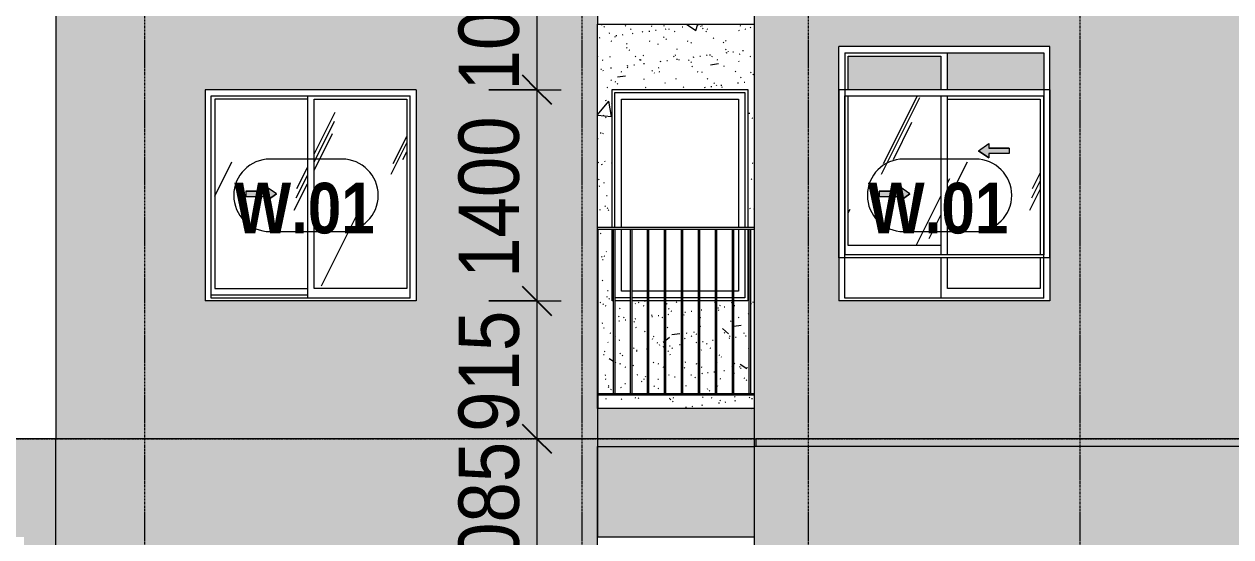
# Model space of a CAD drawing. Header units: millimetres. Extents: x -134153 to 99383, y -5233 to 35400.
# Drawn here: x 72759 to 80759, y 4950 to 8349 of the extents above; entities that cross this region are included whole.
import ezdxf

# ---------------------------------------------------------------- set-up
doc = ezdxf.new("R2010")
doc.units = ezdxf.units.MM
for name, pattern in [('1 NÉT CALL OUT', [6, 3, -3]), ('Centre', [31.75, 6.35, -4.7625, 15.875, -4.7625]), ('Grid Line', [22.225, 12.7, -3.175, 3.175, -3.175])]:
    doc.linetypes.add(name, pattern=pattern)
for name, color, linetype, lineweight in [('0-2', 250, 'Continuous', 5), ('A-ANNO-DIMS', 211, 'Continuous', 9), ('A-ANNO-DIMS-160', 211, 'Continuous', 9), ('A-DETL-GENF', 92, 'Continuous', 9), ('A-DETL-GENF-1', 92, '1 NÉT CALL OUT', 9), ('A-FLOR-HRAL-1', 253, 'Continuous', 9), ('A-FLOR-LEVL-2', 51, 'Centre', 9), ('A-GLAZ', 151, 'Continuous', 9), ('A-GLAZ-1', 253, 'Continuous', 9), ('A-GLAZ-2', 7, 'Continuous', 9), ('A-GLAZ-3', 7, '1 NÉT CALL OUT', 9), ('A-GLAZ-IDEN', 152, 'Continuous', 9), ('A-WALL', 113, 'Continuous', 9), ('A-WALL-PATT-1', 9, 'Continuous', 9), ('A-WALL-PATT-2', 111, 'Continuous', 5), ('I-WALL', 2, 'Continuous', 9), ('I-WALL-1', 7, 'Continuous', 9), ('S-GRID-1', 1, 'Grid Line', 9)]:
    doc.layers.add(name, color=color, linetype=linetype, lineweight=lineweight)
doc.styles.add('Arial_B_1', font='arialbd_0.ttf', dxfattribs={"width": 0.85, "height": 336})
doc.styles.add('UTM Avo', font='UTM Avo.ttf', dxfattribs={"width": 0.9, "height": 400})
doc.dimstyles.new('1_Dim_chi_tiet_2_5', dxfattribs={"dimscale": 304.8, "dimtxt": 399.720379, "dimasz": 0.629921, "dimexe": 0.524934, "dimexo": 0.0625, "dimgap": 0.052493, "dimtad": 1, "dimdec": 0, "dimrnd": 5, "dimzin": 0, "dimdsep": 46, "dimtxsty": 'UTM Avo', "dimblk1": 'OBLIQUE', "dimblk2": 'OBLIQUE', "dimsah": 1, "dimcen": 0.09, "dimdle": 0.524934, "dimazin": 0, "dimtfac": 1, "dimtdec": 4, "dimtix": 1, "dimtmove": 0, "dimatfit": 3, "dimfxl": 1.049869, "dimfxlon": 1, "dimtvp": 1, "dimtolj": 1, "dimtzin": 0, "dimarcsym": 2})
pattern_1 = [(63.435, (84482.24, 111.3), (-0.002, 1625.6), [567.96, -3066.99]), (63.435, (82856.64, 111.3), (-0.002, 1625.6), [567.96, -3066.99]), (63.435, (85260.4, 425.35), (-0.002, 1625.6), [567.96, -3066.99]), (63.435, (83634.8, 425.35), (-0.002, 1625.6), [567.96, -3066.99]), (63.435, (85142.64, 314.5), (-0.002, 1625.6), [567.96, -3066.99]), (63.435, (83517.04, 314.5), (-0.002, 1625.6), [567.96, -3066.99]), (63.435, (85022.6, 949.4), (-0.002, 1625.6), [276.055, -3358.896]), (63.435, (83397, 949.4), (-0.002, 1625.6), [276.055, -3358.896]), (63.435, (84944.06, 851.15), (-0.002, 1625.6), [567.96, -3066.99]), (63.435, (83318.46, 851.15), (-0.002, 1625.6), [567.96, -3066.99]), (63.435, (84957.9, 921.7), (-0.002, 1625.6), [567.96, -3066.99]), (63.435, (83332.3, 921.7), (-0.002, 1625.6), [567.96, -3066.99]), (63.435, (84302.1, 612.2), (-0.002, 1625.6), [567.96, -3066.99]), (63.435, (82676.5, 612.2), (-0.002, 1625.6), [567.96, -3066.99]), (63.435, (84315.9, 695.35), (-0.002, 1625.6), [567.96, -3066.99]), (63.435, (82690.3, 695.35), (-0.002, 1625.6), [567.96, -3066.99]), (63.435, (84319.65, 755.3), (-0.002, 1625.6), [567.96, -3066.99]), (63.435, (82694.05, 755.3), (-0.002, 1625.6), [567.96, -3066.99])]

# ---------------------------------------------------------------- blocks, each defined once
blk = doc.blocks.new('M_Fixed - 900 x 1400-901191-TKCS_MẶT ĐỨNG HƯỚNG NAM')
at = {"layer": 'A-GLAZ-2'}
for p, q in [((106969.5, 7896), (107831.5, 7896)), ((106969.5, 7000), (106969.5, 7896)), ((107013.5, 7852), (107787.5, 7852)), ((107013.5, 7000), (107013.5, 7852)), ((107787.5, 7852), (107787.5, 7000)), ((107831.5, 7896), (107831.5, 7000)), ((107013.5, 6578), (107013.5, 6990)), ((107787.5, 6990), (107787.5, 6578)), ((107831.5, 6990), (107831.5, 6534)), ((107072.6, 6578), (107013.5, 6578)), ((107185.1, 6578), (107082.6, 6578)), ((107297.6, 6578), (107195.1, 6578)), ((107410.1, 6578), (107307.6, 6578)), ((107522.6, 6578), (107420.1, 6578)), ((107635.1, 6578), (107532.6, 6578)), ((107747.6, 6578), (107645.1, 6578)), ((107787.5, 6578), (107757.6, 6578)), ((107072.6, 6534), (106970.1, 6534)), ((107185.1, 6534), (107082.6, 6534)), ((107297.6, 6534), (107195.1, 6534)), ((107410.1, 6534), (107307.6, 6534)), ((107522.6, 6534), (107420.1, 6534)), ((107635.1, 6534), (107532.6, 6534)), ((107747.6, 6534), (107645.1, 6534)), ((107831.5, 6534), (107757.6, 6534))]:
    blk.add_line(p, q, dxfattribs=at)
blk = doc.blocks.new('Railing - 10mm-901206-TKCS_MẶT ĐỨNG HƯỚNG NAM')
at = {"layer": 'A-FLOR-HRAL-1'}
for p, q in [((106960.064287, 5900), (106960.064287, 6990)), ((106970.064287, 5900), (106970.064287, 6990))]:
    blk.add_line(p, q, dxfattribs=at)
blk = doc.blocks.new('Railing - 50 x 10mm-V265-TKCS_MẶT ĐỨNG HƯỚNG NAM')
at = {"layer": 'A-FLOR-HRAL-1'}
for p in [(98652.564287, 6990), (98657.564287, 5800)]:
    blk.add_line(p, (98657.564287, 6990), dxfattribs=at)
blk = doc.blocks.new('Railing - Railing-1004666-TKCS_MẶT ĐỨNG HƯỚNG NAM')
at = {"layer": 'A-FLOR-HRAL-1'}
for p, q in [((115052.564287, 5900), (116092.564287, 5900)), ((116092.564287, 5890), (115052.564287, 5890))]:
    blk.add_line(p, q, dxfattribs=at)
for name, p in [('Railing - 50 x 10mm-V265-TKCS_MẶT ĐỨNG HƯỚNG NAM', (16400, 0)), ('Railing - 10mm-901206-TKCS_MẶT ĐỨNG HƯỚNG NAM', (8200, 0)), ('Railing - 10mm-901206-TKCS_MẶT ĐỨNG HƯỚNG NAM', (8312.5, 0)), ('Railing - 10mm-901206-TKCS_MẶT ĐỨNG HƯỚNG NAM', (8425, 0)), ('Railing - 10mm-901206-TKCS_MẶT ĐỨNG HƯỚNG NAM', (8537.5, 0)), ('Railing - 10mm-901206-TKCS_MẶT ĐỨNG HƯỚNG NAM', (8650, 0)), ('Railing - 10mm-901206-TKCS_MẶT ĐỨNG HƯỚNG NAM', (8762.5, 0)), ('Railing - 10mm-901206-TKCS_MẶT ĐỨNG HƯỚNG NAM', (8875, 0)), ('Railing - 10mm-901206-TKCS_MẶT ĐỨNG HƯỚNG NAM', (8987.5, 0)), ('Railing - 10mm-901206-TKCS_MẶT ĐỨNG HƯỚNG NAM', (9100, 0))]:
    blk.add_blockref(name, p)
blk = doc.blocks.new('Top Rail Type - Top Rail_Internal_-1004667-TKCS_MẶT ĐỨNG HƯỚNG NAM')
at = {"layer": 'A-FLOR-HRAL-1'}
for p, q in [((116092.564287, 7000), (115052.564287, 7000)), ((115052.564287, 6990), (116092.564287, 6990))]:
    blk.add_line(p, q, dxfattribs=at)
blk = doc.blocks.new('NCV_TKTC_TANG 2_rvt-2-TKCS_MẶT ĐỨNG HƯỚNG NAM')
at = {"layer": 'A-WALL-PATT-1'}
h = blk.add_hatch(dxfattribs=at)
h.set_pattern_fill('FP_31', color=256, style=0, pattern_type=2)
h.set_pattern_definition([(50, (82572.6, 0), (1165.978, -102.01), [121.92, -1341.12]), (355, (82572.6, 0), (-225.554, 1222.763), [97.536, -1072.896]), (100.451, (82669.8, -8.5), (940.433, 1120.746), [103.616, -1139.776]), (46.184, (82572.6, 325.1), (1734.906, -269.074), [182.88, -2011.68]), (96.636, (82717.2, 302.7), (1519.38, 1583.54), [155.42, -1709.665]), (351.184, (82572.6, 325.1), (1519.39, 1583.52), [146.3, -1609.34]), (21, (82735.2, 243.8), (970.332, -654.498), [121.92, -1341.12]), (326, (82735.2, 243.8), (395.533, 1178.804), [97.536, -1072.896]), (71.451, (82816, 189.3), (1365.87, 524.296), [103.616, -1139.776]), (37.5, (82572.62, 0), (19.767, 541.1527), [53.645, -1006.246, 53.645, -1035.507, -1076.96]), (37.5, (82572.62, 0), (19.767, 541.1527), [-2149.043, 53.645, -1023.315]), (7.5, (82572.6, 0), (427.646, 641.156), [53.645, -567.334, 53.645, -981.862, -410.464]), (7.5, (82572.6, 0), (427.646, 641.156), [-1656.486, 53.645, -356.82]), (327.5, (82210.1, 0), (867.782, -36.665), [53.645, -352.755, 53.645, -1214.323, -1682.496]), (327.5, (82210.1, 0), (867.782, -36.665), [-1674.368, 53.645, -1628.85]), (317.5, (82047.56, 0), (948.028, 162.731), [53.645, -474.675, 53.645, -788.416, -1194.816]), (317.5, (82047.56, 0), (948.028, 162.731), [-1370.38, 53.645, -1141.17])])
h.paths.add_polyline_path([(115057.6, 5800), (116092.6, 5800), (116092.6, 5890), (115057.6, 5890)])
h.paths.add_polyline_path([(115395.1, 5900), (115497.6, 5900), (115497.6, 6515), (115395.1, 6515), (115395.1, 6321.3)])
h.paths.add_polyline_path([(115385.1, 5900), (115385.1, 6515), (115282.6, 6515), (115282.6, 5900)])
h.paths.add_polyline_path([(115272.6, 5900), (115272.6, 6515), (115170.1, 6515), (115170.1, 5900)])
h.paths.add_polyline_path([(115507.6, 5900), (115610.1, 5900), (115610.1, 6515), (115507.6, 6513.3), (115507.6, 6232.2)])
h.paths.add_polyline_path([(115620.1, 5900), (115722.6, 5900), (115722.6, 6515), (115620.1, 6513.3), (115620.1, 6143.1)])
h.paths.add_polyline_path([(115732.6, 5900), (115835.1, 5900), (115835.1, 6515), (115732.6, 6513.3), (115732.6, 6054)])
h.paths.add_polyline_path([(115845.1, 5900), (115947.6, 5900), (115947.6, 6515), (115845.1, 6513.3), (115845.1, 5964.9)])
h.paths.add_polyline_path([(115160.1, 5900), (115160.1, 6515), (115150.5, 6515), (115150.5, 6990), (115057.6, 6990), (115057.6, 5900)])
h.paths.add_polyline_path([(115957.6, 5900), (116060.1, 5900), (116060.1, 6990), (116050.5, 6990), (116050.5, 6515), (115957.6, 6513.3)])
h.paths.add_polyline_path([(116070.1, 5900), (116092.6, 5900), (116092.6, 6990), (116070.1, 6990), (116070.1, 6427)])
h.paths.add_polyline_path([(116050.5, 7000), (116092.6, 7000), (116092.6, 8349.3), (115052.6, 8349.3), (115052.6, 7000), (115150.5, 7000), (115150.5, 7915), (116050.5, 7915), (116050.5, 7617.5)])
h = blk.add_hatch(dxfattribs=at)
h.set_pattern_fill('FP_32', color=256, style=0, pattern_type=2)
h.set_pattern_definition([(37.5, (82572.62, 0), (-5.1206, 156.61216), [5.364, -118.181, 5.364, -132.812, -132.08]), (37.5, (82572.62, 0), (-5.1206, 156.61216), [-261.722, 5.364, -126.716]), (7.5, (82572.62, 0), (143.847, 229.3842), [5.364, -61.285, 5.364, -105.989, -42.672]), (7.5, (82572.62, 0), (143.847, 229.3842), [-178.003, 5.364, -37.308]), (327.5, (82472.65, 0), (253.1176, 0.4601), [5.364, -35.276, 5.364, -140.94, -191.008]), (327.5, (82472.65, 0), (253.1176, 0.4601), [-186.944, 5.364, -185.644]), (317.5, (82472.65, 0), (244.3381, 71.3376), [5.364, -14.956, 5.364, -90.546, -109.728]), (317.5, (82472.65, 0), (244.3381, 71.3376), [-116.23, 5.364, -104.364])])
h.paths.add_polyline_path([(115057.6, 5800), (116092.6, 5800), (116092.6, 5890), (115057.6, 5890)])
h.paths.add_polyline_path([(115395.1, 5900), (115497.6, 5900), (115497.6, 6515), (115395.1, 6515), (115395.1, 6321.3)])
h.paths.add_polyline_path([(115385.1, 5900), (115385.1, 6515), (115282.6, 6515), (115282.6, 5900)])
h.paths.add_polyline_path([(115272.6, 5900), (115272.6, 6515), (115170.1, 6515), (115170.1, 5900)])
h.paths.add_polyline_path([(115507.6, 5900), (115610.1, 5900), (115610.1, 6515), (115507.6, 6513.3), (115507.6, 6232.2)])
h.paths.add_polyline_path([(115620.1, 5900), (115722.6, 5900), (115722.6, 6515), (115620.1, 6513.3), (115620.1, 6143.1)])
h.paths.add_polyline_path([(115732.6, 5900), (115835.1, 5900), (115835.1, 6515), (115732.6, 6513.3), (115732.6, 6054)])
h.paths.add_polyline_path([(115845.1, 5900), (115947.6, 5900), (115947.6, 6515), (115845.1, 6513.3), (115845.1, 5964.9)])
h.paths.add_polyline_path([(115160.1, 5900), (115160.1, 6515), (115150.5, 6515), (115150.5, 6990), (115057.6, 6990), (115057.6, 5900)])
h.paths.add_polyline_path([(115957.6, 5900), (116060.1, 5900), (116060.1, 6990), (116050.5, 6990), (116050.5, 6515), (115957.6, 6513.3)])
h.paths.add_polyline_path([(116070.1, 5900), (116092.6, 5900), (116092.6, 6990), (116070.1, 6990), (116070.1, 6427)])
h.paths.add_polyline_path([(116050.5, 7000), (116092.6, 7000), (116092.6, 8349.3), (115052.6, 8349.3), (115052.6, 7000), (115150.5, 7000), (115150.5, 7915), (116050.5, 7915), (116050.5, 7617.5)])
at = {"layer": 'I-WALL-1'}
for p, q in [((115150.5, 7000), (115150.5, 7915)), ((115150.5, 7915), (116050.5, 7915)), ((116050.5, 7915), (116050.5, 7000)), ((115150.5, 6515), (115150.5, 6990)), ((116050.5, 6990), (116050.5, 6515)), ((115160.1, 6515), (115150.5, 6515)), ((115272.6, 6515), (115170.1, 6515)), ((115385.1, 6515), (115282.6, 6515)), ((115497.6, 6515), (115395.1, 6515)), ((115610.1, 6515), (115507.6, 6515)), ((115722.6, 6515), (115620.1, 6515)), ((115835.1, 6515), (115732.6, 6515)), ((115947.6, 6515), (115845.1, 6515)), ((116050.5, 6515), (115957.6, 6515))]:
    blk.add_line(p, q, dxfattribs=at)
at = {"layer": 'A-FLOR-HRAL-1'}
for name in ['Top Rail Type - Top Rail_Internal_-1004667-TKCS_MẶT ĐỨNG HƯỚNG NAM', 'Railing - Railing-1004666-TKCS_MẶT ĐỨNG HƯỚNG NAM']:
    blk.add_blockref(name, (0, 0), dxfattribs=at)
at = {"layer": 'A-GLAZ-1'}
blk.add_blockref('M_Fixed - 900 x 1400-901191-TKCS_MẶT ĐỨNG HƯỚNG NAM', (8200, 0), dxfattribs=at)
blk = doc.blocks.new('1_FAMILY RVT - W01-WxH 1400x1400xmm-V280-TKCS_MẶT ĐỨNG HƯỚNG NAM')
at = {"layer": 'A-DETL-GENF-1'}
blk.add_hatch(color=256, dxfattribs=at).paths.add_polyline_path([(112857.1, 7176.5), (112924.8, 7223.9), (112857.1, 7271.4), (112857.1, 7240.9), (112721.6, 7240.9), (112721.6, 7207), (112857.1, 7207)])
at = {"layer": 'A-GLAZ'}
h = blk.add_hatch(dxfattribs=at)
h.set_pattern_fill('FP_30', color=256, style=0, pattern_type=2)
h.set_pattern_definition(pattern_1)
h.paths.add_polyline_path([(112516.1, 6596.9), (113130.3, 6596.9), (113130.3, 7850.9), (112516.1, 7850.9), (112516.1, 7207)])
h.paths.add_polyline_path([(112857.1, 7176.5), (112857.1, 7207), (112721.6, 7207), (112721.6, 7240.9), (112857.1, 7240.9), (112857.1, 7271.4), (112924.8, 7223.9), (112900.6, 7207)])
h = blk.add_hatch(dxfattribs=at)
h.set_pattern_fill('FP_30', color=256, style=0, pattern_type=2)
h.set_pattern_definition(pattern_1)
h.paths.add_polyline_path([(113789.1, 6596.9), (113789.1, 7850.9), (113174.8, 7850.9), (113174.8, 6596.9)])
at = {"layer": 'A-DETL-GENF'}
for p, q in [((112721.6, 7240.9), (112721.6, 7207)), ((112721.6, 7240.9), (112857.1, 7240.9)), ((112857.1, 7240.9), (112721.6, 7240.9)), ((112721.6, 7240.9), (112721.6, 7207)), ((112721.6, 7207), (112857.1, 7207)), ((112721.6, 7207), (112857.1, 7207)), ((112857.1, 7271.4), (112857.1, 7240.9)), ((112924.8, 7223.9), (112857.1, 7271.4)), ((112924.8, 7223.9), (112857.1, 7271.4)), ((112857.1, 7271.4), (112857.1, 7240.9)), ((112924.8, 7223.9), (112857.1, 7176.5)), ((112857.1, 7176.5), (112924.8, 7223.9)), ((112857.1, 7207), (112857.1, 7176.5)), ((112857.1, 7207), (112857.1, 7176.5))]:
    blk.add_line(p, q, dxfattribs=at)
at = {"layer": 'A-GLAZ'}
for p, q in [((113852.6, 7914.4), (112452.6, 7914.4)), ((112452.6, 7914.4), (112452.6, 6514.4)), ((112493.5, 7873.5), (113811.6, 7873.5)), ((112493.5, 6533.4), (112493.5, 7873.5)), ((112516.1, 7850.9), (112516.1, 6596.9)), ((113130.3, 7850.9), (112516.1, 7850.9)), ((113130.3, 7873.5), (113130.3, 6533.4)), ((113174.8, 6596.9), (113174.8, 7850.9)), ((113174.8, 7850.9), (113789.1, 7850.9)), ((113789.1, 7850.9), (113789.1, 6596.9)), ((113811.6, 6533.4), (113811.6, 7873.5)), ((113852.6, 7914.4), (113852.6, 6514.4)), ((112516.1, 6596.9), (113130.3, 6596.9)), ((113789.1, 6596.9), (113174.8, 6596.9)), ((113852.6, 6514.4), (112452.6, 6514.4)), ((113130.3, 6552.5), (112493.5, 6552.5)), ((113130.3, 6552.5), (112493.5, 6552.5)), ((113811.6, 6533.4), (112493.5, 6533.4))]:
    blk.add_line(p, q, dxfattribs=at)
blk = doc.blocks.new('1_FAMILY RVT - W01-WxH 1400x1400xmm-V299-TKCS_MẶT ĐỨNG HƯỚNG NAM')
at = {"layer": 'A-DETL-GENF-1'}
blk.add_hatch(color=256, dxfattribs=at).paths.add_polyline_path([(117057.1, 7176.5), (117124.8, 7223.9), (117057.1, 7271.4), (117057.1, 7240.9), (116921.6, 7240.9), (116921.6, 7207), (117057.1, 7207)])
at = {"layer": 'A-GLAZ'}
h = blk.add_hatch(dxfattribs=at)
h.set_pattern_fill('FP_30', color=256, style=0, pattern_type=2)
h.set_pattern_definition(pattern_1)
h.paths.add_polyline_path([(117874.8, 6596.9), (117989.1, 6596.9), (117989.1, 6800), (117374.8, 6800), (117374.8, 6596.9)])
h.paths.add_polyline_path([(117989.1, 6819), (117989.1, 7850.9), (117374.8, 7850.9), (117374.8, 6819), (117874.8, 6819)])
h.paths.add_polyline_path([(117648.1, 7462.1), (117580.3, 7509.5), (117648.1, 7557), (117648.1, 7526.5), (117783.5, 7526.5), (117783.5, 7492.6), (117648.1, 7492.6)])
at = {"layer": 'A-DETL-GENF'}
for p, q in [((116921.6, 7240.9), (116921.6, 7207)), ((116921.6, 7240.9), (117057.1, 7240.9)), ((117057.1, 7240.9), (116921.6, 7240.9)), ((116921.6, 7240.9), (116921.6, 7207)), ((116921.6, 7207), (117057.1, 7207)), ((116921.6, 7207), (117057.1, 7207)), ((117057.1, 7271.4), (117057.1, 7240.9)), ((117124.8, 7223.9), (117057.1, 7271.4)), ((117124.8, 7223.9), (117057.1, 7271.4)), ((117057.1, 7271.4), (117057.1, 7240.9)), ((117124.8, 7223.9), (117057.1, 7176.5)), ((117057.1, 7176.5), (117124.8, 7223.9)), ((117057.1, 7207), (117057.1, 7176.5)), ((117057.1, 7207), (117057.1, 7176.5))]:
    blk.add_line(p, q, dxfattribs=at)
at = {"layer": 'A-GLAZ'}
for p, q in [((118052.6, 7914.4), (116652.6, 7914.4)), ((116652.6, 7914.4), (116652.6, 6514.4)), ((116693.5, 7873.5), (118011.6, 7873.5)), ((116693.5, 6533.4), (116693.5, 7873.5)), ((117330.3, 7873.5), (117330.3, 6819)), ((117374.8, 6819), (117374.8, 7850.9)), ((117374.8, 7850.9), (117989.1, 7850.9)), ((117989.1, 7850.9), (117989.1, 6818.7)), ((118011.6, 6533.4), (118011.6, 7873.5)), ((118052.6, 7914.4), (118052.6, 6514.4)), ((117330.3, 6800), (117330.3, 6533.4)), ((117374.8, 6596.9), (117374.8, 6800)), ((117989.1, 6800), (117989.1, 6596.9)), ((117989.1, 6596.9), (117374.8, 6596.9)), ((118052.6, 6514.4), (116652.6, 6514.4)), ((118011.6, 6533.4), (116693.5, 6533.4))]:
    blk.add_line(p, q, dxfattribs=at)
blk = doc.blocks.new('1_FAMILY RVT - W01-WxH 1400x1400xmm-V430-TKCS_MẶT ĐỨNG HƯỚNG NAM')
at = {"layer": 'A-DETL-GENF-1'}
blk.add_hatch(color=256, dxfattribs=at).paths.add_polyline_path([(117648.1, 7462.1), (117648.1, 7492.6), (117783.5, 7492.6), (117783.5, 7526.5), (117648.1, 7526.5), (117648.1, 7557), (117580.3, 7509.5)])
at = {"layer": 'A-GLAZ'}
h = blk.add_hatch(dxfattribs=at)
h.set_pattern_fill('FP_30', color=256, style=0, pattern_type=2)
h.set_pattern_definition(pattern_1)
h.paths.add_polyline_path([(116716.1, 6882.5), (117330.3, 6882.5), (117330.3, 7873.5), (116716.1, 7873.5), (116716.1, 7207)])
h.paths.add_polyline_path([(117057.1, 7176.5), (117057.1, 7207), (116921.6, 7207), (116921.6, 7240.9), (117057.1, 7240.9), (117057.1, 7271.4), (117124.8, 7223.9), (117081.5, 7193.6)])
at = {"layer": 'A-DETL-GENF'}
for p, q in [((117580.3, 7509.5), (117648.1, 7557)), ((117580.3, 7509.5), (117648.1, 7557)), ((117648.1, 7557), (117648.1, 7526.5)), ((117648.1, 7557), (117648.1, 7526.5)), ((117783.5, 7526.5), (117648.1, 7526.5)), ((117648.1, 7526.5), (117783.5, 7526.5)), ((117783.5, 7526.5), (117783.5, 7492.6)), ((117783.5, 7526.5), (117783.5, 7492.6)), ((117580.3, 7509.5), (117648.1, 7462.1)), ((117648.1, 7462.1), (117580.3, 7509.5)), ((117648.1, 7492.6), (117648.1, 7462.1)), ((117783.5, 7492.6), (117648.1, 7492.6)), ((117648.1, 7492.6), (117648.1, 7462.1)), ((117783.5, 7492.6), (117648.1, 7492.6))]:
    blk.add_line(p, q, dxfattribs=at)
at = {"layer": 'A-GLAZ'}
for p, q in [((118052.6, 8200), (116652.6, 8200)), ((116652.6, 6800), (116652.6, 8200)), ((118052.6, 6800), (118052.6, 8200)), ((116693.5, 8159.1), (116693.5, 6819)), ((116693.5, 8159.1), (118011.6, 8159.1)), ((116716.1, 8136.5), (117330.3, 8136.5)), ((116716.1, 7914.4), (116716.1, 8136.5)), ((117330.3, 8136.5), (117330.3, 7914.4)), ((117374.8, 7914.4), (117374.8, 8159.1)), ((118011.6, 8159.1), (118011.6, 6819)), ((116716.1, 6882.5), (116716.1, 7873.5)), ((117330.3, 7873.5), (117330.3, 6882.5)), ((117374.8, 6819), (117374.8, 7873.5)), ((117330.3, 6882.5), (116716.1, 6882.5)), ((118011.6, 6819), (116693.5, 6819)), ((118052.6, 6800), (116652.6, 6800))]:
    blk.add_line(p, q, dxfattribs=at)
blk = doc.blocks.new('SSA-WINDOW TAG - 10-2062020-TKCS_MẶT ĐỨNG HƯỚNG NAM')
at = {"layer": 'A-GLAZ-IDEN'}
for p, q in [((43760.064287, 11140), (43282.564287, 11140)), ((43282.564287, 10660), (43760.064287, 10660))]:
    blk.add_line(p, q, dxfattribs=at)
for centre, start, end in [((43282.564287, 10900), 90, 270), ((43760.064287, 10900), 270, 90)]:
    blk.add_arc(centre, 240, start, end, dxfattribs=at)
blk = doc.blocks.new('DIMBLOCK98-TKCS_MẶT ĐỨNG HƯỚNG NAM')
at = {"layer": 'A-ANNO-DIMS-160', "lineweight": 25}
for p, q in [((76158.5, 9000), (76062.5, 9096)), ((76158.5, 9000), (76254.5, 8904)), ((76158.5, 7914.4), (76062.5, 8010.4)), ((76158.5, 7914.4), (76254.5, 7818.4))]:
    blk.add_line(p, q, dxfattribs=at)
at = {"layer": 'A-ANNO-DIMS-160'}
for p, q in [((76478.5, 9000), (75998.5, 9000)), ((76158.5, 9000), (76158.5, 7914.4)), ((76158.5, 9000), (76478.5, 9000)), ((75838.5, 7914.4), (76318.5, 7914.4)), ((76158.5, 7914.4), (75838.5, 7914.4))]:
    blk.add_line(p, q, dxfattribs=at)
at = {"layer": 'A-ANNO-DIMS-160', "color": 0, "insert": (75638.9, 7909.4), "char_height": 400, "width": 1314.636, "attachment_point": 1, "rotation": 90, "line_spacing_factor": 1.110334, "style": 'UTM Avo'}
blk.add_mtext('1085', dxfattribs=at)
blk = doc.blocks.new('_Oblique')
at = {"color": 0, "linetype": 'ByBlock', "lineweight": -2}
blk.add_line((-0.5, -0.5), (0.5, 0.5), dxfattribs=at)
blk = doc.blocks.new('DIMBLOCK99-TKCS_MẶT ĐỨNG HƯỚNG NAM')
at = {"layer": 'A-ANNO-DIMS-160', "lineweight": 25}
for p, q in [((76158.5, 7914.4), (76062.5, 8010.4)), ((76158.5, 7914.4), (76254.5, 7818.4)), ((76158.5, 6514.4), (76062.5, 6610.4)), ((76158.5, 6514.4), (76254.5, 6418.4))]:
    blk.add_line(p, q, dxfattribs=at)
at = {"layer": 'A-ANNO-DIMS-160'}
for p, q in [((75838.5, 7914.4), (76318.5, 7914.4)), ((76158.5, 7914.4), (75838.5, 7914.4)), ((76158.5, 7914.4), (76158.5, 6514.4)), ((75838.5, 6514.4), (76318.5, 6514.4)), ((76158.5, 6514.4), (75838.5, 6514.4))]:
    blk.add_line(p, q, dxfattribs=at)
at = {"layer": 'A-ANNO-DIMS-160', "color": 0, "insert": (75638.9, 6666.6), "char_height": 400, "width": 1314.636, "attachment_point": 1, "rotation": 90, "line_spacing_factor": 1.110334, "style": 'UTM Avo'}
blk.add_mtext('1400', dxfattribs=at)
blk = doc.blocks.new('DIMBLOCK100-TKCS_MẶT ĐỨNG HƯỚNG NAM')
at = {"layer": 'A-ANNO-DIMS-160', "lineweight": 25}
for p, q in [((76158.5, 6514.4), (76062.5, 6610.4)), ((76158.5, 6514.4), (76254.5, 6418.4)), ((76158.5, 5600), (76062.5, 5696)), ((76158.5, 5600), (76254.5, 5504))]:
    blk.add_line(p, q, dxfattribs=at)
at = {"layer": 'A-ANNO-DIMS-160'}
for p, q in [((75838.5, 6514.4), (76318.5, 6514.4)), ((76158.5, 6514.4), (75838.5, 6514.4)), ((76158.5, 6514.4), (76158.5, 5600)), ((76478.5, 5600), (75998.5, 5600)), ((76158.5, 5600), (76478.5, 5600))]:
    blk.add_line(p, q, dxfattribs=at)
at = {"layer": 'A-ANNO-DIMS-160', "color": 0, "insert": (75638.9, 5646.4), "char_height": 400, "width": 985.977, "attachment_point": 1, "rotation": 90, "line_spacing_factor": 1.110334, "style": 'UTM Avo'}
blk.add_mtext('915', dxfattribs=at)
blk = doc.blocks.new('DIMBLOCK101-TKCS_MẶT ĐỨNG HƯỚNG NAM')
at = {"layer": 'A-ANNO-DIMS-160', "lineweight": 25}
for p, q in [((76158.5, 5600), (76062.5, 5696)), ((76158.5, 5600), (76254.5, 5504)), ((76158.5, 4514.4), (76062.5, 4610.4)), ((76158.5, 4514.4), (76254.5, 4418.4))]:
    blk.add_line(p, q, dxfattribs=at)
at = {"layer": 'A-ANNO-DIMS-160'}
for p, q in [((76158.5, 5600), (76158.5, 4514.4)), ((76478.5, 5600), (75998.5, 5600)), ((76158.5, 5600), (76478.5, 5600)), ((75838.5, 4514.4), (76318.5, 4514.4)), ((76158.5, 4514.4), (75838.5, 4514.4))]:
    blk.add_line(p, q, dxfattribs=at)
at = {"layer": 'A-ANNO-DIMS-160', "color": 0, "insert": (75638.9, 4509.4), "char_height": 400, "width": 1314.636, "attachment_point": 1, "rotation": 90, "line_spacing_factor": 1.110334, "style": 'UTM Avo'}
blk.add_mtext('1085', dxfattribs=at)

msp = doc.modelspace()

# ---------------------------------------------------------------- hatches: boundary and pattern name
at = {"layer": 'A-WALL-PATT-2'}
h = msp.add_hatch(color=256, dxfattribs=at)
h.paths.add_polyline_path([(73828, 5600), (76558.9, 5600), (76558.9, 8950), (72968.9, 8950), (72968.9, 5600), (73092.8, 5600)])
h.paths.add_polyline_path([(73999.8, 6514.4), (73958.9, 6514.4), (73958.9, 7914.4), (75358.9, 7914.4), (75358.9, 6514.4), (75317.9, 6514.4)])
h = msp.add_hatch(color=256, dxfattribs=at)
h.paths.add_polyline_path([(80174.4, 5550), (88758.9, 5550), (88758.9, 8950), (77598.9, 8950), (77598.9, 5550), (78587.8, 5550)])
h.paths.add_polyline_path([(78199.8, 6514.4), (78158.9, 6514.4), (78158.9, 8200), (79558.9, 8200), (79558.9, 6514.4), (78587.8, 6514.4)])
h.paths.add_polyline_path([(79381.1, 7914.4), (79517.9, 7914.4), (79517.9, 8159.1), (78881.1, 8159.1), (78881.1, 7914.4)])
h.paths.add_polyline_path([(78614.5, 7914.4), (78836.6, 7914.4), (78836.6, 8136.5), (78222.4, 8136.5), (78222.4, 7914.4), (78587.8, 7914.4)])
for points in [[(77001.2, 5550), (77598.9, 5550), (77598.9, 5800), (76558.9, 5800), (76558.9, 5550)], [(77598.9, 4950), (77598.9, 5600), (76558.9, 5600), (76558.9, 4950), (77001.2, 4950)]]:
    msp.add_hatch(color=256, dxfattribs=at).paths.add_polyline_path(points)
h = msp.add_hatch(color=256, dxfattribs=at)
h.paths.add_polyline_path([(69483.9, 2200), (72968.9, 2200), (72968.9, 3290), (72758.9, 3290), (72758.9, 2400), (69683.9, 2400), (69683.9, 3290), (69483.9, 3290), (69483.9, 2648.5)])
h.paths.add_polyline_path([(69483.9, 3300), (69683.9, 3300), (69683.9, 4690), (69483.9, 4690), (69483.9, 4304.9)])
h.paths.add_polyline_path([(72968.9, 3300), (72968.9, 4690), (72758.9, 4690), (72758.9, 3300)])
h.paths.add_polyline_path([(72968.9, 4700), (72968.9, 5600), (69483.9, 5600), (69483.9, 4700), (69683.9, 4700), (69683.9, 4950), (72758.9, 4950), (72758.9, 4700)])
h = msp.add_hatch(color=256, dxfattribs=at)
h.paths.add_polyline_path([(76558.9, 2200), (76558.9, 3290), (75358.9, 3290), (75358.9, 3114.4), (73958.9, 3114.4), (73958.9, 3290), (72968.9, 3290), (72968.9, 2200), (75414.6, 2200)])
h.paths.add_polyline_path([(73828, 3300), (73958.9, 3300), (73958.9, 4514.4), (75358.9, 4514.4), (75358.9, 3300), (76558.9, 3300), (76558.9, 4690), (72968.9, 4690), (72968.9, 3300), (73034.7, 3300)])
h.paths.add_polyline_path([(76558.9, 4700), (76558.9, 5600), (72968.9, 5600), (72968.9, 4700), (75414.6, 4700)])
h = msp.add_hatch(color=256, dxfattribs=at)
h.paths.add_polyline_path([(77608.9, 2200), (77608.9, 3290), (77598.9, 3290), (77598.9, 2200)])
h.paths.add_polyline_path([(77598.9, 3300), (77608.9, 3300), (77608.9, 4690), (77598.9, 4690), (77598.9, 4304.9)])
h.paths.add_polyline_path([(77608.9, 4700), (77608.9, 5550), (77598.9, 5550), (77598.9, 4700)])
h = msp.add_hatch(color=256, dxfattribs=at)
h.paths.add_polyline_path([(77608.9, 2200), (77958.9, 2200), (77958.9, 3290), (77608.9, 3290), (77608.9, 3200.6)])
h.paths.add_polyline_path([(80174.4, 2200), (88768.9, 2200), (88768.9, 3290), (79748.9, 3290), (79748.9, 2200)])
h.paths.add_polyline_path([(77608.9, 3300), (77958.9, 3300), (77958.9, 4690), (77608.9, 4690), (77608.9, 4304.9)])
h.paths.add_polyline_path([(86520.7, 3300), (88768.9, 3300), (88768.9, 4690), (79748.9, 4690), (79748.9, 3300), (80174.4, 3300)])
h.paths.add_polyline_path([(86520.7, 4700), (88768.9, 4700), (88768.9, 5550), (88758.9, 5550), (88758.9, 5600), (77608.9, 5600), (77608.9, 4700), (80174.4, 4700)])

# ---------------------------------------------------------------- linework, layer by layer
at = {"layer": 'A-FLOR-LEVL-2'}
msp.add_line((-12769.4, 5600), (95658.9, 5600), dxfattribs=at)
at = {"layer": 'A-WALL'}
for p, q in [((77598.9, 29350), (77598.9, 4700)), ((72968.9, 22550), (72968.9, 5600)), ((76558.9, 5800), (76558.9, 8349.3)), ((77598.9, 5600), (76558.9, 5600)), ((76558.9, 5600), (76558.9, 4950)), ((76558.9, 5600), (69473.9, 5600)), ((72968.9, 2200), (72968.9, 5600)), ((76558.9, 2399.9), (76558.9, 5550)), ((88768.9, 5550), (77598.9, 5550)), ((88758.9, 5600), (77608.9, 5600)), ((77608.9, 5600), (77608.9, 5550)), ((76558.9, 4950), (77598.9, 4950))]:
    msp.add_line(p, q, dxfattribs=at)
at = {"layer": 'I-WALL'}
for p, q in [((76558.9, 9200), (76558.9, 8349.3)), ((76558.9, 8349.3), (77598.9, 8349.3)), ((77598.9, 5800), (76558.9, 5800)), ((76558.9, 5800), (76558.9, 5600)), ((76558.9, 5550), (77598.9, 5550))]:
    msp.add_line(p, q, dxfattribs=at)
at = {"layer": 'S-GRID-1'}
for p, q in [((73558.9, 856.3), (73558.9, 30285.9)), ((76458.9, 856.3), (76458.9, 30285.9)), ((77958.9, 856.3), (77958.9, 30285.9)), ((79758.9, 856.3), (79758.9, 30285.9))]:
    msp.add_line(p, q, dxfattribs=at)

# ---------------------------------------------------------------- block references
at = {"layer": '0-2'}
msp.add_blockref('NCV_TKTC_TANG 2_rvt-2-TKCS_MẶT ĐỨNG HƯỚNG NAM', (-38493.7, 0), dxfattribs=at)
at = {"layer": 'A-GLAZ-3'}
for name in ['1_FAMILY RVT - W01-WxH 1400x1400xmm-V430-TKCS_MẶT ĐỨNG HƯỚNG NAM', '1_FAMILY RVT - W01-WxH 1400x1400xmm-V280-TKCS_MẶT ĐỨNG HƯỚNG NAM', '1_FAMILY RVT - W01-WxH 1400x1400xmm-V299-TKCS_MẶT ĐỨNG HƯỚNG NAM']:
    msp.add_blockref(name, (-38493.7, 0), dxfattribs=at)
at = {"layer": 'A-GLAZ-IDEN'}
for p in [(31106.3, -3685.6), (35306.3, -3685.6)]:
    msp.add_blockref('SSA-WINDOW TAG - 10-2062020-TKCS_MẶT ĐỨNG HƯỚNG NAM', p, dxfattribs=at)

# ---------------------------------------------------------------- texts
at = {"layer": 'A-GLAZ-IDEN', "char_height": 336, "width": 962.88, "attachment_point": 5, "line_spacing_factor": 0.936439, "style": 'Arial_B_1'}
for insert in [(74617.6, 7127.1), (78817.6, 7127.1)]:
    msp.add_mtext('\\pt6.80064,13.60128,20.39856,27.1992,33.99984,40.80048,47.60112,54.3984,61.19904,67.99968,74.80032,81.60096,88.4016,95.19888,101.99952,108.80016,115.6008,122.40144,129.19872,135.99936,142.8,149.60064,156.40128,163.19856,169.9992,176.79984,183.60048,190.40112,197.1984,203.99904,210.79968,217.60032;W.01', dxfattribs=dict(at, insert=insert))

# ---------------------------------------------------------------- dimensions: what is measured, and where the dimension line sits
at = {"layer": 'A-ANNO-DIMS'}
for base, p1, p2, override, picture, middle in [((76158.5, 7914.4), (76478.5, 9000), (75838.5, 7914.4), {"dimpost": '<>', "dimfxl": 1260.209252}, 'DIMBLOCK98-TKCS_MẶT ĐỨNG HƯỚNG NAM', (75935.5, 8457.2)), ((76158.5, 6514.4), (75838.5, 7914.4), (75838.5, 6514.4), {"dimpost": '<>', "dimfxl": 1400}, 'DIMBLOCK99-TKCS_MẶT ĐỨNG HƯỚNG NAM', (75935.5, 7214.4)), ((76158.5, 5600), (75838.5, 6514.4), (76478.5, 5600), {"dimpost": '<>', "dimfxl": 1116.12157}, 'DIMBLOCK100-TKCS_MẶT ĐỨNG HƯỚNG NAM', (75935.8, 6057.2)), ((76158.5, 4514.4), (76478.5, 5600), (75838.5, 4514.4), {"dimpost": '<>', "dimfxl": 1260.209252}, 'DIMBLOCK101-TKCS_MẶT ĐỨNG HƯỚNG NAM', (75935.5, 5057.2))]:
    dim = msp.add_linear_dim(base=base, p1=p1, p2=p2, angle=90, dimstyle='1_Dim_chi_tiet_2_5', override=override, dxfattribs=at)
    dim.commit()
    dim.dimension.update_dxf_attribs({"geometry": picture, "text_midpoint": middle})

doc.saveas('drawing.dxf')
